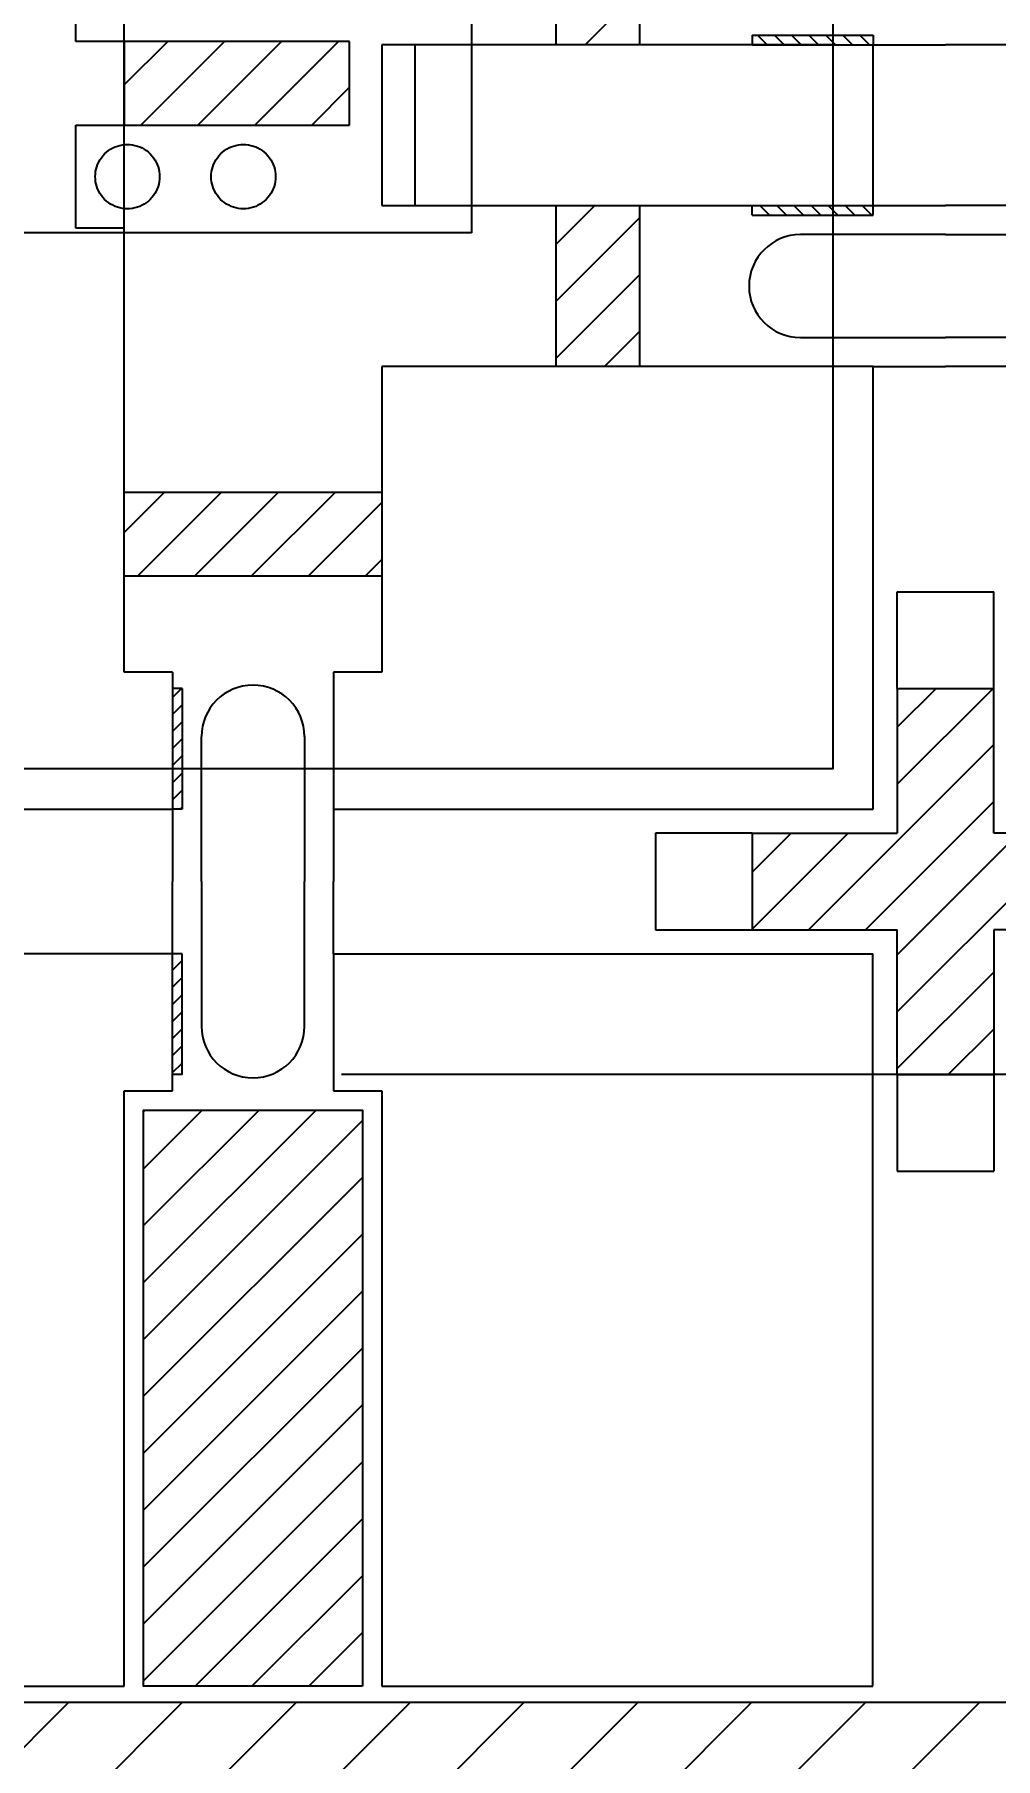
# Model space of a CAD drawing. Extents: x 98 to 785, y 191 to 514.
# Drawn here: x 165.75 to 168.74, y 264.14 to 269.5 of the extents above; entities that cross this region are included whole.
import ezdxf

# ---------------------------------------------------------------- set-up
doc = ezdxf.new("R2010")
doc.units = 0
doc.header["$LTSCALE"] = 12.7
doc.header["$MEASUREMENT"] = 0
doc.header["$PDMODE"] = 2
doc.linetypes.add('PHANTOM', pattern=[2.5, 1.25, -0.25, 0.25, -0.25, 0.25, -0.25])
doc.layers.get('0').update_dxf_attribs({"linetype": 'CONTINUOUS'})
doc.layers.get('DEFPOINTS').update_dxf_attribs({"linetype": 'CONTINUOUS'})
for name, color, linetype in [('SH-01_CU POST', 2, 'CONTINUOUS'), ('SH-01_DIM', 4, 'CONTINUOUS'), ('SH-01_HATCH', 10, 'CONTINUOUS'), ('SH-01_HIDDEN', 6, 'CONTINUOUS'), ('SH-01_MISC', 5, 'CONTINUOUS'), ('SH-01_NOTES', 3, 'CONTINUOUS'), ('SH-01_OBJECT', 7, 'CONTINUOUS'), ('SH-01_PHANTOM', 1, 'PHANTOM')]:
    doc.layers.add(name, color=color, linetype=linetype)
doc.styles.get("Standard").update_dxf_attribs({"font": 'simplex.shx', "width": 0.82})
doc.dimstyles.new('STANDARD$0', dxfattribs={"dimtxt": 0.18, "dimasz": 0.18, "dimexe": 0.18, "dimexo": 0.0625, "dimgap": 0.09, "dimtad": 0, "dimtih": 1, "dimtoh": 1, "dimdec": 4, "dimzin": 0, "dimdsep": 46, "dimtxsty": 'STANDARD', "dimcen": 0.09, "dimadec": 0, "dimazin": 0, "dimtfac": 1, "dimtdec": 4, "dimtofl": 0, "dimtmove": 0, "dimatfit": 3, "dimfxl": 1, "dimtolj": 1, "dimtzin": 0, "dimarcsym": 0})

# ---------------------------------------------------------------- blocks, each defined once
blk = doc.blocks.new('A$C4C6C51ED')
at = {"layer": 'SH-01_HATCH', "ltscale": 0.05}
h = blk.add_hatch(dxfattribs=at)
h.set_pattern_fill('ANSI31', color=256, scale=0.15, angle=180)
h.set_pattern_definition([(225, (29.278636, 7.833752), (0.01325825, -0.01325825), [])])
h.paths.add_polyline_path([(28.2536, 4.5088), (28.2686, 4.5088), (28.2686, 4.6338), (28.2536, 4.6338)])
h.paths.add_polyline_path([(28.2536, 4.6338), (28.2686, 4.6338), (28.2686, 4.6963), (28.2536, 4.6963)])
at = {"layer": 'SH-01_NOTES', "ltscale": 0.05}
h = blk.add_hatch(dxfattribs=at)
h.set_pattern_fill('ANSI31', color=256, scale=0.5)
h.paths.add_polyline_path([(25.4986, 4.4537), (25.3086, 4.4537), (25.3086, 3.5587), (25.4986, 3.5587)])
h.paths.add_polyline_path([(25.8086, 3.5587), (25.9986, 3.5587), (25.9986, 4.4537), (25.8086, 4.4537)])
h.paths.add_polyline_path([(26.4986, 4.4537), (26.3086, 4.4537), (26.3086, 3.5587), (26.4986, 3.5587)])
h.paths.add_polyline_path([(27.2236, 4.4537), (26.8086, 4.4537), (26.8086, 3.5587), (27.2236, 3.5587)])
h.paths.add_polyline_path([(27.4486, 3.5587), (27.9086, 3.5587), (27.9086, 4.4537), (27.4486, 4.4537)])
h.paths.add_polyline_path([(28.2086, 3.5587), (28.5486, 3.5587), (28.5486, 4.4537), (28.2086, 4.4537)])
at = {"layer": 'SH-01_HIDDEN', "ltscale": 0.05}
for p, q in [((28.2536, 4.6963), (28.2536, 4.8087)), ((28.2986, 4.8088), (28.2986, 4.5838)), ((28.4586, 4.5838), (28.4586, 4.8088)), ((28.5036, 4.6963), (28.5036, 4.8087))]:
    blk.add_line(p, q, dxfattribs=at)
at = {"layer": 'SH-01_HIDDEN'}
for p, q in [((28.5036, 4.6963), (28.5036, 4.4837)), ((28.2536, 4.4837), (28.2536, 4.6337)), ((28.1786, 4.4837), (28.2536, 4.4837)), ((28.5036, 4.4837), (28.5786, 4.4837))]:
    blk.add_line(p, q, dxfattribs=at)
at = {"layer": 'SH-01_HIDDEN', "ltscale": 0.05}
for start, end in [(180, 270), (270, 0)]:
    blk.add_arc((28.3786, 4.5838), 0.08, start, end, dxfattribs=at)
at = {"layer": 'SH-01_NOTES', "ltscale": 0.05}
blk.add_lwpolyline([(28.5486, 3.5587), (28.2086, 3.5587), (28.2086, 4.4537), (28.5486, 4.4537)], close=True, dxfattribs=at)
at = {"layer": 'SH-01_OBJECT', "ltscale": 0.05}
for p, q in [((28.2536, 4.6962), (27.8036, 4.6962)), ((28.2536, 4.5087), (28.2536, 4.6963)), ((28.2686, 4.6963), (28.2536, 4.6963)), ((28.2686, 4.5088), (28.2686, 4.6963)), ((28.5036, 4.6962), (29.3411, 4.6962)), ((29.3411, 3.5587), (29.3411, 4.6962)), ((28.2686, 4.5088), (28.2536, 4.5088)), ((27.9386, 3.5587), (28.1786, 3.5587)), ((28.5786, 3.5587), (29.3411, 3.5587))]:
    blk.add_line(p, q, dxfattribs=at)
at = {"layer": 'SH-01_OBJECT'}
for p, q in [((28.5036, 4.6962), (28.5036, 4.4837)), ((28.2536, 4.4837), (28.2536, 4.6337)), ((28.1786, 3.5587), (28.1786, 4.4837)), ((28.1786, 4.4837), (28.2536, 4.4837)), ((28.5036, 4.4837), (28.5786, 4.4837)), ((28.5786, 4.4837), (28.5786, 3.5587))]:
    blk.add_line(p, q, dxfattribs=at)
blk = doc.blocks.new('A$C1C491FD5')
at = {"layer": 'SH-01_HATCH', "ltscale": 0.05}
h = blk.add_hatch(dxfattribs=at)
h.set_pattern_fill('ANSI31', color=256, scale=0.5)
h.set_pattern_definition([(45, (-84.885784, -132.481096), (-0.044194174, 0.044194174), [])])
h.paths.add_polyline_path([(-0.5192, 1.101), (-0.5192, 1.326), (-0.6692, 1.326), (-0.6692, 1.101), (-0.8942, 1.101), (-0.8942, 0.951), (-0.6692, 0.951), (-0.6692, 0.726), (-0.5192, 0.726), (-0.5192, 0.951), (-0.2942, 0.951), (-0.2942, 1.101)])
at = {"layer": 'SH-01_HIDDEN'}
for p, q in [((-0.6692, 1.476), (-0.5192, 1.476)), ((-0.6692, 1.326), (-0.6692, 1.476)), ((-0.5192, 1.326), (-0.5192, 1.476)), ((-1.0442, 1.101), (-1.0442, 0.951)), ((-0.8942, 1.101), (-1.0442, 1.101)), ((-0.2942, 1.101), (-0.1442, 1.101)), ((-0.1442, 1.101), (-0.1442, 0.951)), ((-1.0442, 0.951), (-0.8942, 0.951)), ((-0.1442, 0.951), (-0.2942, 0.951)), ((-0.6692, 0.726), (-0.6692, 0.576)), ((-0.5192, 0.726), (-0.5192, 0.576)), ((-0.6692, 0.576), (-0.5192, 0.576))]:
    blk.add_line(p, q, dxfattribs=at)
at = {"layer": 'SH-01_OBJECT'}
for p, q in [((-0.6692, 1.326), (-0.6692, 1.101)), ((-0.6692, 1.326), (-0.5192, 1.326)), ((-0.5192, 1.101), (-0.5192, 1.326)), ((-0.8942, 1.101), (-0.8942, 0.951)), ((-0.8942, 1.101), (-0.6692, 1.101)), ((-0.2942, 1.101), (-0.5192, 1.101)), ((-0.2942, 1.101), (-0.2942, 0.951)), ((-0.8942, 0.951), (-0.6692, 0.951)), ((-0.6692, 0.726), (-0.6692, 0.951)), ((-0.6692, 0.951), (-0.6692, 0.951)), ((-0.5192, 0.951), (-0.5192, 0.951)), ((-0.5192, 0.951), (-0.5192, 0.726)), ((-0.2942, 0.951), (-0.5192, 0.951)), ((-0.6692, 0.726), (-0.5192, 0.726))]:
    blk.add_line(p, q, dxfattribs=at)
blk = doc.blocks.new('_Open30')
at = {"color": 0, "lineweight": -2}
for p, q in [((-1, 0.2679), (0, 0)), ((0, 0), (-1, -0.2679)), ((0, 0), (-1, 0))]:
    blk.add_line(p, q, dxfattribs=at)
blk = doc.blocks.new('*D29')
at = {"layer": 'DEFPOINTS', "color": 0, "ltscale": 0.05, "transparency": 16777216}
for p in [(155.0331, 266.2642), (735.0331, 266.2642), (735.0331, 236.4832)]:
    blk.add_point(p, dxfattribs=at)
at = {"layer": 'SH-01_DIM', "ltscale": 0.05, "transparency": 16777216}
for p, q in [((155.0331, 263.7242), (155.0331, 233.9432)), ((735.0331, 263.7242), (735.0331, 233.9432)), ((158.2081, 236.4832), (433.3535, 236.4832)), ((731.8581, 236.4832), (456.7128, 236.4832))]:
    blk.add_line(p, q, dxfattribs=at)
at = {"layer": 'SH-01_DIM', "ltscale": 0.05, "transparency": 16777216, "xscale": 3.175000000000011, "yscale": 3.175000000000011, "zscale": 3.175000000000011, "rotation": 180}
blk.add_blockref('_Open30', (155.0331, 236.4832), dxfattribs=at)
at = {"layer": 'SH-01_DIM', "ltscale": 0.05, "transparency": 16777216, "xscale": 3.175000000000011, "yscale": 3.175000000000011, "zscale": 3.175000000000011}
blk.add_blockref('_Open30', (735.0331, 236.4832), dxfattribs=at)
at = {"layer": 'SH-01_DIM', "ltscale": 0.05, "transparency": 16777216, "insert": (445.0331, 236.4832), "char_height": 1.524, "attachment_point": 5}
blk.add_mtext('\\A1;SAW SINGULATION AREA\\P 290.0000', dxfattribs=at)
blk = doc.blocks.new('A$C548803C5')
at = {"layer": 'SH-01_MISC', "ltscale": 0.05}
blk.add_lwpolyline([(-1.25, 2.5), (3.25, 2.5), (3.25, -0.5), (-1.25, -0.5)], close=True, dxfattribs=at)
blk = doc.blocks.new('A$C10CC7ADC')
at = {"layer": 'SH-01_HATCH', "ltscale": 0.05}
h = blk.add_hatch(dxfattribs=at)
h.set_pattern_fill('ANSI31', color=256, scale=0.5)
h.paths.add_polyline_path([(4.315, 3.49), (4.185, 3.49), (4.185, 3.24), (4.315, 3.24)])
h.paths.add_polyline_path([(4.315, 2.99), (4.185, 2.99), (4.185, 2.74), (4.315, 2.74)])
h.paths.add_polyline_path([(4.315, 2.49), (4.185, 2.49), (4.185, 2.24), (4.315, 2.24)])
h.paths.add_polyline_path([(4.315, 1.99), (4.185, 1.99), (4.185, 1.74), (4.315, 1.74)])
h = blk.add_hatch(dxfattribs=at)
h.set_pattern_fill('ANSI31', color=256, scale=0.5)
h.set_pattern_definition([(45, (72.676584, -272.79924), (-0.044194174, 0.044194174), [])])
h.paths.add_polyline_path([(2.115, 3.115), (2.115, 2.985), (2.515, 2.985), (2.515, 3.115)])
h.paths.add_polyline_path([(2.515, 2.695), (2.515, 2.825), (2.115, 2.825), (2.115, 2.695)])
h.paths.add_polyline_path([(2.515, 2.405), (2.515, 2.535), (2.115, 2.535), (2.115, 2.405)])
h.paths.add_polyline_path([(2.515, 2.115), (2.515, 2.245), (2.115, 2.245), (2.115, 2.115)])
h.paths.add_polyline_path([(2.815, 2.38), (2.815, 2.25), (3.215, 2.25), (3.215, 2.38)])
h.paths.add_polyline_path([(3.215, 2.85), (3.215, 2.98), (2.815, 2.98), (2.815, 2.85)])
h.paths.add_polyline_path([(3.515, 3.115), (3.515, 2.985), (3.865, 2.985), (3.865, 3.115)])
h.paths.add_polyline_path([(3.515, 2.825), (3.515, 2.695), (3.865, 2.695), (3.865, 2.825)])
h.paths.add_polyline_path([(3.515, 2.535), (3.515, 2.405), (3.865, 2.405), (3.865, 2.535)])
h.paths.add_polyline_path([(3.865, 2.115), (3.865, 2.245), (3.515, 2.245), (3.515, 2.115)])
h = blk.add_hatch(dxfattribs=at)
h.set_pattern_fill('ANSI31', color=256, scale=0.15, angle=90)
h.set_pattern_definition([(135, (6.815, 0.94), (-0.01325825, -0.01325825), [])])
h.paths.add_polyline_path([(4.49, 2.24), (4.49, 2.255), (4.615, 2.255), (4.615, 2.24)])
h.paths.add_polyline_path([(4.615, 2.24), (4.615, 2.255), (4.6775, 2.255), (4.6775, 2.24)])
h = blk.add_hatch(dxfattribs=at)
h.set_pattern_fill('ANSI31', color=256, scale=0.15, angle=90)
h.set_pattern_definition([(135, (6.815, 0.44), (-0.01325825, -0.01325825), [])])
h.paths.add_polyline_path([(4.49, 1.99), (4.49, 1.975), (4.615, 1.975), (4.615, 1.99)])
h.paths.add_polyline_path([(4.615, 1.99), (4.615, 1.975), (4.6775, 1.975), (4.6775, 1.99)])
h = blk.add_hatch(dxfattribs=at)
h.set_pattern_fill('ANSI31', color=256, scale=0.5)
h.set_pattern_definition([(45, (1.4, -0.41), (-0.0441942, 0.0441942), [])])
h.paths.add_polyline_path([(3.915, 1.415), (3.915, 1.545), (3.515, 1.545), (3.515, 1.415)])
h = blk.add_hatch(dxfattribs=at)
h.set_pattern_fill('ANSI31', color=256, scale=0.15, angle=180)
h.set_pattern_definition([(225, (4.615, 9.315), (0.013258252, -0.013258252), [])])
h.paths.add_polyline_path([(3.59, 1.24), (3.605, 1.24), (3.605, 1.115), (3.59, 1.115)])
h.paths.add_polyline_path([(3.59, 1.115), (3.605, 1.115), (3.605, 1.0525), (3.59, 1.0525)])
at = {"ltscale": 0.05}
blk.add_line((3.515, 2.245), (3.515, 2.115), dxfattribs=at)
at = {"layer": 'SH-01_CU POST'}
for points in [[(3.57, 2.035), (3.5698, 2.0311), (3.5694, 2.0272), (3.5686, 2.0233), (3.5676, 2.0196), (3.5662, 2.0159), (3.5646, 2.0123), (3.5626, 2.0089), (3.5605, 2.0056), (3.558, 2.0025), (3.5554, 1.9996), (3.5525, 1.997), (3.5494, 1.9946), (3.5461, 1.9924), (3.5427, 1.9905), (3.5391, 1.9888), (3.5355, 1.9874), (3.5317, 1.9864), (3.5317, 1.9864), (3.5317, 1.9864), (3.5317, 1.9864), (3.5317, 1.9864), (3.5317, 1.9864), (3.5317, 1.9864), (3.5317, 1.9864), (3.5317, 1.9864), (3.5317, 1.9864), (3.5316, 1.9864), (3.5316, 1.9864), (3.5316, 1.9864), (3.5316, 1.9864), (3.5316, 1.9864), (3.5316, 1.9864), (3.5279, 1.9856), (3.5279, 1.9856), (3.5279, 1.9856), (3.5279, 1.9856), (3.5279, 1.9856), (3.5278, 1.9856), (3.5278, 1.9856), (3.5278, 1.9856), (3.5278, 1.9856), (3.5278, 1.9856), (3.5278, 1.9856), (3.5277, 1.9856), (3.524, 1.9852), (3.524, 1.9852), (3.524, 1.9852), (3.5239, 1.9852), (3.5239, 1.9852), (3.5239, 1.9852), (3.5239, 1.9852), (3.5201, 1.985), (3.5201, 1.985), (3.52, 1.985), (3.52, 1.985), (3.5199, 1.985), (3.5199, 1.985), (3.5161, 1.9852), (3.5122, 1.9856), (3.5083, 1.9864), (3.5046, 1.9874), (3.5009, 1.9888), (3.4973, 1.9905), (3.4939, 1.9924), (3.4906, 1.9946), (3.4875, 1.997), (3.4846, 1.9996), (3.482, 2.0025), (3.4796, 2.0056), (3.4774, 2.0089), (3.4755, 2.0123), (3.4738, 2.0159), (3.4724, 2.0196), (3.4714, 2.0233), (3.4706, 2.0272), (3.4702, 2.0311), (3.47, 2.035), (3.4702, 2.0389), (3.4706, 2.0428), (3.4714, 2.0467), (3.4724, 2.0505), (3.4738, 2.0541), (3.4755, 2.0577), (3.4774, 2.0611), (3.4796, 2.0644), (3.482, 2.0675), (3.4846, 2.0704), (3.4875, 2.073), (3.4906, 2.0755), (3.4939, 2.0776), (3.4973, 2.0796), (3.5009, 2.0812), (3.5046, 2.0826), (3.5083, 2.0836), (3.5122, 2.0844), (3.5161, 2.0848), (3.52, 2.085), (3.5239, 2.0848), (3.5278, 2.0844), (3.5317, 2.0836), (3.5355, 2.0826), (3.5391, 2.0812), (3.5427, 2.0796), (3.5461, 2.0776), (3.5494, 2.0755), (3.5525, 2.073), (3.5554, 2.0704), (3.558, 2.0675), (3.5605, 2.0644), (3.5626, 2.0611), (3.5646, 2.0577), (3.5662, 2.0541), (3.5676, 2.0505), (3.5686, 2.0467), (3.5694, 2.0428), (3.5698, 2.0389)], [(3.57, 2.035), (3.5698, 2.0311), (3.5694, 2.0272), (3.5686, 2.0233), (3.5676, 2.0196), (3.5662, 2.0159), (3.5646, 2.0123), (3.5626, 2.0089), (3.5605, 2.0056), (3.558, 2.0025), (3.5554, 1.9996), (3.5525, 1.997), (3.5494, 1.9946), (3.5461, 1.9924), (3.5427, 1.9905), (3.5391, 1.9888), (3.5355, 1.9874), (3.5317, 1.9864), (3.5317, 1.9864), (3.5317, 1.9864), (3.5317, 1.9864), (3.5317, 1.9864), (3.5317, 1.9864), (3.5317, 1.9864), (3.5317, 1.9864), (3.5317, 1.9864), (3.5317, 1.9864), (3.5316, 1.9864), (3.5316, 1.9864), (3.5316, 1.9864), (3.5316, 1.9864), (3.5316, 1.9864), (3.5316, 1.9864), (3.5279, 1.9856), (3.5279, 1.9856), (3.5279, 1.9856), (3.5279, 1.9856), (3.5279, 1.9856), (3.5278, 1.9856), (3.5278, 1.9856), (3.5278, 1.9856), (3.5278, 1.9856), (3.5278, 1.9856), (3.5278, 1.9856), (3.5277, 1.9856), (3.524, 1.9852), (3.524, 1.9852), (3.524, 1.9852), (3.5239, 1.9852), (3.5239, 1.9852), (3.5239, 1.9852), (3.5239, 1.9852), (3.5201, 1.985), (3.5201, 1.985), (3.52, 1.985), (3.52, 1.985), (3.5199, 1.985), (3.5199, 1.985), (3.5161, 1.9852), (3.5122, 1.9856), (3.5083, 1.9864), (3.5046, 1.9874), (3.5009, 1.9888), (3.4973, 1.9905), (3.4939, 1.9924), (3.4906, 1.9946), (3.4875, 1.997), (3.4846, 1.9996), (3.482, 2.0025), (3.4796, 2.0056), (3.4774, 2.0089), (3.4755, 2.0123), (3.4738, 2.0159), (3.4724, 2.0196), (3.4714, 2.0233), (3.4706, 2.0272), (3.4702, 2.0311), (3.47, 2.035), (3.4702, 2.0389), (3.4706, 2.0428), (3.4714, 2.0467), (3.4724, 2.0505), (3.4738, 2.0541), (3.4755, 2.0577), (3.4774, 2.0611), (3.4796, 2.0644), (3.482, 2.0675), (3.4846, 2.0704), (3.4875, 2.073), (3.4906, 2.0755), (3.4939, 2.0776), (3.4973, 2.0796), (3.5009, 2.0812), (3.5046, 2.0826), (3.5083, 2.0836), (3.5122, 2.0844), (3.5161, 2.0848), (3.52, 2.085), (3.5239, 2.0848), (3.5278, 2.0844), (3.5317, 2.0836), (3.5355, 2.0826), (3.5391, 2.0812), (3.5427, 2.0796), (3.5461, 2.0776), (3.5494, 2.0755), (3.5525, 2.073), (3.5554, 2.0704), (3.558, 2.0675), (3.5605, 2.0644), (3.5626, 2.0611), (3.5646, 2.0577), (3.5662, 2.0541), (3.5676, 2.0505), (3.5686, 2.0467), (3.5694, 2.0428), (3.5698, 2.0389)], [(3.75, 2.035), (3.7498, 2.0311), (3.7494, 2.0272), (3.7486, 2.0233), (3.7476, 2.0196), (3.7462, 2.0159), (3.7446, 2.0123), (3.7426, 2.0089), (3.7405, 2.0056), (3.738, 2.0025), (3.7354, 1.9996), (3.7325, 1.997), (3.7294, 1.9946), (3.7261, 1.9924), (3.7227, 1.9905), (3.7191, 1.9888), (3.7155, 1.9874), (3.7117, 1.9864), (3.7117, 1.9864), (3.7117, 1.9864), (3.7117, 1.9864), (3.7117, 1.9864), (3.7117, 1.9864), (3.7117, 1.9864), (3.7117, 1.9864), (3.7117, 1.9864), (3.7117, 1.9864), (3.7116, 1.9864), (3.7116, 1.9864), (3.7116, 1.9864), (3.7116, 1.9864), (3.7116, 1.9864), (3.7116, 1.9864), (3.7079, 1.9856), (3.7079, 1.9856), (3.7079, 1.9856), (3.7079, 1.9856), (3.7079, 1.9856), (3.7078, 1.9856), (3.7078, 1.9856), (3.7078, 1.9856), (3.7078, 1.9856), (3.7078, 1.9856), (3.7078, 1.9856), (3.7077, 1.9856), (3.704, 1.9852), (3.704, 1.9852), (3.704, 1.9852), (3.7039, 1.9852), (3.7039, 1.9852), (3.7039, 1.9852), (3.7039, 1.9852), (3.7001, 1.985), (3.7001, 1.985), (3.7, 1.985), (3.7, 1.985), (3.6999, 1.985), (3.6999, 1.985), (3.6961, 1.9852), (3.6922, 1.9856), (3.6883, 1.9864), (3.6846, 1.9874), (3.6809, 1.9888), (3.6773, 1.9905), (3.6739, 1.9924), (3.6706, 1.9946), (3.6675, 1.997), (3.6646, 1.9996), (3.662, 2.0025), (3.6596, 2.0056), (3.6574, 2.0089), (3.6555, 2.0123), (3.6538, 2.0159), (3.6524, 2.0196), (3.6514, 2.0233), (3.6506, 2.0272), (3.6502, 2.0311), (3.65, 2.035), (3.6502, 2.0389), (3.6506, 2.0428), (3.6514, 2.0467), (3.6524, 2.0505), (3.6538, 2.0541), (3.6555, 2.0577), (3.6574, 2.0611), (3.6596, 2.0644), (3.662, 2.0675), (3.6646, 2.0704), (3.6675, 2.073), (3.6706, 2.0755), (3.6739, 2.0776), (3.6773, 2.0796), (3.6809, 2.0812), (3.6846, 2.0826), (3.6883, 2.0836), (3.6922, 2.0844), (3.6961, 2.0848), (3.7, 2.085), (3.7039, 2.0848), (3.7078, 2.0844), (3.7117, 2.0836), (3.7155, 2.0826), (3.7191, 2.0812), (3.7227, 2.0796), (3.7261, 2.0776), (3.7294, 2.0755), (3.7325, 2.073), (3.7354, 2.0704), (3.738, 2.0675), (3.7405, 2.0644), (3.7426, 2.0611), (3.7446, 2.0577), (3.7462, 2.0541), (3.7476, 2.0505), (3.7486, 2.0467), (3.7494, 2.0428), (3.7498, 2.0389)], [(3.75, 2.035), (3.7498, 2.0311), (3.7494, 2.0272), (3.7486, 2.0233), (3.7476, 2.0196), (3.7462, 2.0159), (3.7446, 2.0123), (3.7426, 2.0089), (3.7405, 2.0056), (3.738, 2.0025), (3.7354, 1.9996), (3.7325, 1.997), (3.7294, 1.9946), (3.7261, 1.9924), (3.7227, 1.9905), (3.7191, 1.9888), (3.7155, 1.9874), (3.7117, 1.9864), (3.7117, 1.9864), (3.7117, 1.9864), (3.7117, 1.9864), (3.7117, 1.9864), (3.7117, 1.9864), (3.7117, 1.9864), (3.7117, 1.9864), (3.7117, 1.9864), (3.7117, 1.9864), (3.7116, 1.9864), (3.7116, 1.9864), (3.7116, 1.9864), (3.7116, 1.9864), (3.7116, 1.9864), (3.7116, 1.9864), (3.7079, 1.9856), (3.7079, 1.9856), (3.7079, 1.9856), (3.7079, 1.9856), (3.7079, 1.9856), (3.7078, 1.9856), (3.7078, 1.9856), (3.7078, 1.9856), (3.7078, 1.9856), (3.7078, 1.9856), (3.7078, 1.9856), (3.7077, 1.9856), (3.704, 1.9852), (3.704, 1.9852), (3.704, 1.9852), (3.7039, 1.9852), (3.7039, 1.9852), (3.7039, 1.9852), (3.7039, 1.9852), (3.7001, 1.985), (3.7001, 1.985), (3.7, 1.985), (3.7, 1.985), (3.6999, 1.985), (3.6999, 1.985), (3.6961, 1.9852), (3.6922, 1.9856), (3.6883, 1.9864), (3.6846, 1.9874), (3.6809, 1.9888), (3.6773, 1.9905), (3.6739, 1.9924), (3.6706, 1.9946), (3.6675, 1.997), (3.6646, 1.9996), (3.662, 2.0025), (3.6596, 2.0056), (3.6574, 2.0089), (3.6555, 2.0123), (3.6538, 2.0159), (3.6524, 2.0196), (3.6514, 2.0233), (3.6506, 2.0272), (3.6502, 2.0311), (3.65, 2.035), (3.6502, 2.0389), (3.6506, 2.0428), (3.6514, 2.0467), (3.6524, 2.0505), (3.6538, 2.0541), (3.6555, 2.0577), (3.6574, 2.0611), (3.6596, 2.0644), (3.662, 2.0675), (3.6646, 2.0704), (3.6675, 2.073), (3.6706, 2.0755), (3.6739, 2.0776), (3.6773, 2.0796), (3.6809, 2.0812), (3.6846, 2.0826), (3.6883, 2.0836), (3.6922, 2.0844), (3.6961, 2.0848), (3.7, 2.085), (3.7039, 2.0848), (3.7078, 2.0844), (3.7117, 2.0836), (3.7155, 2.0826), (3.7191, 2.0812), (3.7227, 2.0796), (3.7261, 2.0776), (3.7294, 2.0755), (3.7325, 2.073), (3.7354, 2.0704), (3.738, 2.0675), (3.7405, 2.0644), (3.7426, 2.0611), (3.7446, 2.0577), (3.7462, 2.0541), (3.7476, 2.0505), (3.7486, 2.0467), (3.7494, 2.0428), (3.7498, 2.0389)]]:
    blk.add_lwpolyline(points, close=True, dxfattribs=at)
at = {"layer": 'SH-01_HIDDEN'}
for p, q in [((3.515, 1.265), (3.515, 3.965)), ((4.615, 2.24), (3.915, 2.24)), ((3.915, 2.24), (3.915, 1.99)), ((3.915, 1.99), (4.615, 1.99)), ((4.6775, 1.74), (3.915, 1.74)), ((3.915, 1.74), (3.915, 1.265)), ((3.59, 1.265), (3.515, 1.265)), ((3.915, 1.265), (3.84, 1.265))]:
    blk.add_line(p, q, dxfattribs=at)
at = {"layer": 'SH-01_HIDDEN', "ltscale": 0.05}
for p, q in [((0.0525, 2.24), (-0.06, 2.24)), ((4.6775, 2.24), (4.79, 2.24)), ((0.0525, 1.99), (-0.06, 1.99)), ((4.6775, 1.99), (4.79, 1.99)), ((-0.06, 1.945), (0.165, 1.945)), ((4.79, 1.945), (4.565, 1.945)), ((0.165, 1.785), (-0.06, 1.785)), ((4.565, 1.785), (4.79, 1.785)), ((0.0525, 1.74), (-0.06, 1.74)), ((4.6775, 1.74), (4.79, 1.74)), ((3.635, 0.94), (3.635, 1.165)), ((3.795, 1.165), (3.795, 0.94)), ((3.59, 1.0525), (3.59, 0.94)), ((3.84, 1.0525), (3.84, 0.94))]:
    blk.add_line(p, q, dxfattribs=at)
for centre, start, end in [((4.565, 1.865), 90, 180), ((4.565, 1.865), 180, 270), ((3.715, 1.165), 90, 180), ((3.715, 1.165), 0, 90)]:
    blk.add_arc(centre, 0.08, start, end, dxfattribs=at)
at = {"layer": 'SH-01_MISC'}
blk.add_lwpolyline([(4.615, 1.115), (0.115, 1.115), (0.115, 4.115), (4.615, 4.115)], close=True, dxfattribs=at)
at = {"layer": 'SH-01_OBJECT', "ltscale": 0.05}
for p, q in [((4.185, 2.49), (4.185, 2.24)), ((4.315, 2.49), (4.315, 2.24)), ((4.49, 2.255), (4.6775, 2.255)), ((4.49, 2.255), (4.49, 2.24)), ((4.6775, 2.255), (4.6775, 2.24)), ((4.49, 2.24), (4.6775, 2.24)), ((4.6775, 1.99), (4.6775, 2.24)), ((4.185, 1.99), (4.185, 1.74)), ((4.315, 1.99), (4.315, 1.74)), ((4.49, 1.99), (4.6775, 1.99)), ((4.49, 1.975), (4.49, 1.99)), ((4.6775, 1.975), (4.6775, 1.99)), ((4.49, 1.975), (4.6775, 1.975)), ((4.6775, 1.0525), (4.6775, 1.74)), ((3.515, 1.545), (3.915, 1.545)), ((3.515, 1.415), (3.915, 1.415)), ((3.59, 1.265), (3.59, 1.115)), ((3.84, 1.265), (3.84, 1.0525)), ((3.59, 1.24), (3.59, 1.0525)), ((3.605, 1.24), (3.59, 1.24)), ((3.605, 1.24), (3.605, 1.0525)), ((3.14, 1.0525), (3.59, 1.0525)), ((3.605, 1.0525), (3.59, 1.0525)), ((3.84, 1.0525), (4.6775, 1.0525))]:
    blk.add_line(p, q, dxfattribs=at)
at = {"layer": 'SH-01_OBJECT'}
for p, q in [((3.44, 2.245), (3.44, 2.405)), ((3.865, 2.245), (3.44, 2.245)), ((3.865, 2.115), (3.865, 2.245)), ((4.615, 2.24), (3.966, 2.24)), ((3.966, 2.24), (3.966, 1.99)), ((3.44, 1.955), (3.44, 2.115)), ((3.44, 2.115), (3.865, 2.115)), ((3.966, 1.99), (4.615, 1.99)), ((3.515, 1.955), (3.44, 1.955)), ((3.515, 1.265), (3.515, 1.955)), ((4.6775, 1.74), (3.915, 1.74)), ((3.915, 1.74), (3.915, 1.265)), ((3.59, 1.265), (3.515, 1.265)), ((3.915, 1.265), (3.84, 1.265))]:
    blk.add_line(p, q, dxfattribs=at)
at = {"layer": 'SH-01_PHANTOM'}
blk.add_lwpolyline([(4.0543, 1.9475), (0.8043, 1.9475), (0.8043, 3.2825), (4.0543, 3.2825)], close=True, dxfattribs=at)

msp = doc.modelspace()

# ---------------------------------------------------------------- hatches: boundary and pattern name
at = {"layer": 'SH-01_NOTES', "ltscale": 0.05}
h = msp.add_hatch(dxfattribs=at)
h.set_pattern_fill('ANSI31', color=256, scale=2)
h.set_pattern_definition([(45, (1011.9119, 132.30358), (-0.176776695, 0.176776695), [])])
h.paths.add_polyline_path([(629.55813, 259.96424), (626.30813, 259.96424), (626.30813, 256.96424), (629.55813, 256.96424)], flags=0)
h.paths.add_polyline_path([(151.48313, 433.81424), (738.58313, 433.81424), (738.58313, 260.71424), (151.48313, 260.71424)], flags=16)
edge = h.paths.add_edge_path(flags=16)
edge.add_arc((149.53313, 254.80424), 1.6, 0, 360)
edge = h.paths.add_edge_path(flags=16)
edge.add_arc((297.28313, 254.80424), 1.6, 0, 360)
edge = h.paths.add_edge_path(flags=16)
edge.add_arc((445.03313, 254.80424), 1.6, 0, 360)
edge = h.paths.add_edge_path(flags=16)
edge.add_arc((592.78313, 254.80424), 1.6, 0, 360)
edge = h.paths.add_edge_path(flags=16)
edge.add_arc((740.53313, 254.80424), 1.6, 0, 360)
edge = h.paths.add_edge_path(flags=16)
edge.add_arc((740.53313, 439.72424), 1.6, 0, 360)
edge = h.paths.add_edge_path(flags=16)
edge.add_line((729.13313, 441.32424), (730.53313, 441.32424))
edge.add_arc((730.53313, 439.72424), 1.6, -90, 90, ccw=False)
edge.add_line((730.53313, 438.12424), (729.13313, 438.12424))
edge.add_arc((729.13313, 439.72424), 1.6, 90, 270, ccw=False)
edge = h.paths.add_edge_path(flags=16)
edge.add_arc((630.78313, 439.72424), 1.6, 270, 450)
edge.add_line((630.78313, 441.32424), (629.38313, 441.32424))
edge.add_arc((629.38313, 439.72424), 1.6, 90, 270)
edge.add_line((629.38313, 438.12424), (630.78313, 438.12424))
edge = h.paths.add_edge_path(flags=16)
edge.add_arc((592.78313, 439.72424), 1.6, 0, 360)
edge = h.paths.add_edge_path(flags=16)
edge.add_arc((582.78313, 439.72424), 1.6, 270, 450)
edge.add_line((582.78313, 441.32424), (581.38313, 441.32424))
edge.add_arc((581.38313, 439.72424), 1.6, 90, 270)
edge.add_line((581.38313, 438.12424), (582.78313, 438.12424))
edge = h.paths.add_edge_path(flags=16)
edge.add_arc((481.63313, 439.72424), 1.6, 90, 270)
edge.add_line((481.63313, 438.12424), (483.03313, 438.12424))
edge.add_arc((483.03313, 439.72424), 1.6, 270, 450)
edge.add_line((483.03313, 441.32424), (481.63313, 441.32424))
edge = h.paths.add_edge_path(flags=16)
edge.add_arc((445.03313, 439.72424), 1.6, 0, 360)
edge = h.paths.add_edge_path(flags=16)
edge.add_line((435.03313, 438.12424), (433.63313, 438.12424))
edge.add_arc((433.63313, 439.72424), 1.6, 90, 270, ccw=False)
edge.add_line((433.63313, 441.32424), (435.03313, 441.32424))
edge.add_arc((435.03313, 439.72424), 1.6, -90, 90, ccw=False)
edge = h.paths.add_edge_path(flags=16)
edge.add_line((335.28313, 438.12424), (333.88313, 438.12424))
edge.add_arc((333.88313, 439.72424), 1.6, 90, 270, ccw=False)
edge.add_line((333.88313, 441.32424), (335.28313, 441.32424))
edge.add_arc((335.28313, 439.72424), 1.6, -90, 90, ccw=False)
edge = h.paths.add_edge_path(flags=16)
edge.add_arc((297.28313, 439.72424), 1.6, 0, 360)
edge = h.paths.add_edge_path(flags=16)
edge.add_line((285.88313, 441.32424), (287.28313, 441.32424))
edge.add_arc((287.28313, 439.72424), 1.6, -90, 90, ccw=False)
edge.add_line((287.28313, 438.12424), (285.88313, 438.12424))
edge.add_arc((285.88313, 439.72424), 1.6, 90, 270, ccw=False)
edge = h.paths.add_edge_path(flags=16)
edge.add_line((186.13313, 441.32424), (187.53313, 441.32424))
edge.add_arc((187.53313, 439.72424), 1.6, -90, 90, ccw=False)
edge.add_line((187.53313, 438.12424), (186.13313, 438.12424))
edge.add_arc((186.13313, 439.72424), 1.6, 90, 270, ccw=False)
edge = h.paths.add_edge_path(flags=16)
edge.add_arc((149.53313, 439.72424), 1.6, 0, 360)
h.paths.add_polyline_path([(148.83313, 272.83924), (150.73313, 272.83924), (150.73313, 270.03924), (148.83313, 270.03924)], flags=16)
h.paths.add_polyline_path([(150.33313, 306.33924), (150.33313, 303.48924), (148.83313, 303.48924), (148.83313, 306.33924)], flags=16)
h.paths.add_polyline_path([(150.73313, 336.98924), (148.13313, 336.98924), (148.13313, 339.83924), (150.73313, 339.83924)], flags=16)
h.paths.add_polyline_path([(148.43313, 385.53924), (150.73313, 385.53924)], flags=17)
h.paths.add_polyline_path([(150.73313, 403.98924), (148.13313, 403.98924), (148.13313, 406.83924), (150.73313, 406.83924)], flags=16)
h.paths.add_polyline_path([(147.64626, 421.25208), (147.63299, 411.85208), (145.43313, 411.85208), (145.43313, 421.25208)])
h.paths.add_polyline_path([(147.63313, 352.66424), (147.63313, 341.86424), (145.43313, 341.86424), (145.43313, 352.66424)])
h.paths.add_polyline_path([(147.63313, 281.76424), (147.63313, 272.36424), (145.43313, 272.36856), (145.43313, 281.76856)], flags=16)
h.paths.add_polyline_path([(193.05813, 259.56424), (193.05813, 256.96424), (189.80813, 256.96424), (189.80813, 259.56424)], flags=16)
h.paths.add_polyline_path([(238.30813, 259.96424), (241.55813, 259.96424), (241.55813, 256.96424), (238.30813, 256.96424)], flags=16)
h.paths.add_polyline_path([(290.05813, 259.56424), (290.05813, 256.96424), (286.80813, 256.96424), (286.80813, 259.56424)], flags=16)
h.paths.add_polyline_path([(387.05813, 256.96424), (383.80813, 256.96424), (383.80813, 259.56424), (387.05813, 259.56424)], flags=16)
h.paths.add_polyline_path([(435.55813, 256.96424), (432.30813, 256.96424), (432.30813, 259.96424), (435.55813, 259.96424)], flags=16)
h.paths.add_polyline_path([(484.05813, 259.56424), (484.05813, 256.96424), (480.80813, 256.96424), (480.80813, 259.56424)], flags=16)
h.paths.add_polyline_path([(581.05813, 256.96424), (577.80813, 256.96424), (577.80813, 259.56424), (581.05813, 259.56424)], flags=16)
h.paths.add_polyline_path([(629.55813, 259.96424), (629.55813, 256.96424), (626.30813, 256.96424), (626.30813, 259.96424)], flags=16)
h.paths.add_polyline_path([(678.05813, 256.96424), (676.00813, 256.96424), (676.00813, 259.56424), (678.05813, 259.56424)], flags=16)
h.paths.add_polyline_path([(726.55813, 259.96424), (726.55813, 256.96424), (724.50813, 256.96424), (724.50813, 259.96424)], flags=16)
h.paths.add_polyline_path([(706.21646, 440.82424), (706.21646, 438.62424), (690.43313, 438.62424), (690.43313, 440.82424)], flags=16)
h.paths.add_polyline_path([(529.30813, 256.96424), (529.30813, 259.96424), (532.55813, 259.96424), (532.55813, 256.96424)], flags=16)
h.paths.add_polyline_path([(335.30813, 256.96424), (335.30813, 259.96424), (338.55813, 259.96424), (338.55813, 256.96424)], flags=16)
edge = h.paths.add_edge_path()
edge.add_line((150.73313, 370.48924), (148.43313, 370.48924))
edge.add_line((148.43313, 370.48924), (148.43313, 368.26424))
edge.add_arc((145.03313, 368.26424), 3.4, 276.75633, 360, ccw=False)
edge.add_line((145.43313, 364.88785), (145.43313, 329.64063))
edge.add_arc((145.03271, 326.26386), 3.40042, 0.00632, 83.23736, ccw=False)
edge.add_line((148.43313, 326.26424), (148.53313, 298.26424))
edge.add_arc((144.93068, 298.46048), 3.60779, 278.00552, 356.88187, ccw=False)
edge.add_line((145.43313, 294.88785), (145.43313, 253.49518))
edge.add_line((145.43313, 253.49518), (146.87236, 252.66424))
edge.add_line((146.87236, 252.66424), (743.24749, 252.66424))
edge.add_line((743.24749, 252.66424), (744.63313, 253.49518))
edge.add_line((744.63313, 253.49518), (744.63313, 294.88785))
edge.add_arc((745.03357, 298.26509), 3.40089, 180.93748, 263.23802, ccw=False)
edge.add_line((741.63313, 298.20944), (741.63313, 326.26424))
edge.add_arc((745.03313, 326.26424), 3.4, 96.75633, 180, ccw=False)
edge.add_line((744.63313, 329.64063), (744.63313, 364.88785))
edge.add_arc((745.03313, 368.26424), 3.4, 180, 263.24367, ccw=False)
edge.add_line((741.63313, 368.26424), (741.63313, 396.26424))
edge.add_arc((745.03313, 396.26424), 3.4, 96.75633, 180, ccw=False)
edge.add_line((744.63313, 399.64063), (744.63313, 441.0333))
edge.add_line((744.63313, 441.0333), (743.1939, 441.86424))
edge.add_line((743.1939, 441.86424), (146.87236, 441.86424))
edge.add_line((146.87236, 441.86424), (145.43313, 441.0333))
edge.add_line((145.43313, 441.0333), (145.43313, 399.64063))
edge.add_arc((145.03313, 396.26424), 3.4, 0, 83.24367, ccw=False)
edge.add_line((148.43313, 396.26424), (148.43313, 373.33924))
edge.add_line((148.43313, 373.33924), (150.73313, 373.33924))
edge.add_line((150.73313, 373.33924), (150.73313, 370.48924))
h = msp.add_hatch(dxfattribs=at)
h.set_pattern_fill('ANSI31', color=256, scale=2)
h.set_pattern_definition([(45, (445.03313, 347.26424), (-0.1767767, 0.1767767), [])])
h.paths.add_polyline_path([(733.85922, 430.81424), (156.20704, 430.81424), (156.20704, 263.71424), (733.85922, 263.71424)])
h.paths.add_polyline_path([(733.25922, 264.31424), (156.80704, 264.31424), (156.80704, 430.21424), (733.25922, 430.21424)], flags=16)

# ---------------------------------------------------------------- linework, layer by layer
msp.add_lwpolyline([(733.25922, 430.21424), (156.80704, 430.21424), (156.80704, 264.31424), (733.25922, 264.31424)], close=True, dxfattribs=at)
at = {"layer": 'SH-01_PHANTOM'}
msp.add_line((735.03313, 266.26424), (155.03313, 266.26424), dxfattribs=at)

# ---------------------------------------------------------------- block references
at = {"layer": 'SH-01_MISC', "ltscale": 0.05, "xscale": 2, "yscale": 2, "zscale": 2, "row_count": 24, "column_count": 59, "row_spacing": 6.7, "column_spacing": 9.7}
msp.add_blockref('A$C548803C5', (161.73313, 268.21424), dxfattribs=at)
at = {"layer": 'SH-01_OBJECT', "ltscale": 0.05, "xscale": 2, "yscale": 2, "zscale": 2}
for name, p, row_count, column_count, row_spacing, column_spacing in [('A$C10CC7ADC', (159.00313, 264.98424), 2, 2, 6.7, 9.70000000000067), ('A$C1C491FD5', (169.77157, 264.81219), 1, 58, 0, 9.7), ('A$C4C6C51ED', (109.67586, 257.24677), 1, 5, 0, 9.7)]:
    msp.add_blockref(name, p, dxfattribs=dict(at, row_count=row_count, column_count=column_count, row_spacing=row_spacing, column_spacing=column_spacing))

# ---------------------------------------------------------------- dimensions: what is measured, and where the dimension line sits
at = {"layer": 'SH-01_DIM', "ltscale": 0.05}
dim = msp.add_linear_dim(base=(735.03313, 236.48322), p1=(155.03313, 266.26424), p2=(735.03313, 266.26424), text='SAW SINGULATION AREA\\P<>', dimstyle='STANDARD$0', override={"dimscale": 25.4, "dimtxt": 0.06, "dimasz": 0.125, "dimexe": 0.1, "dimexo": 0.1, "dimgap": 0.01, "dimtih": 0, "dimtoh": 0, "dimlfac": 0.5, "dimzin": 1, "dimpost": ' <>\\X', "dimblk": 'Open30', "dimcen": -0.09, "dimclrd": 256, "dimclre": 256, "dimclrt": 256, "dimazin": 1, "dimtp": 0.03, "dimtm": 0.03, "dimtofl": 1, "dimldrblk": 'Open30', "dimlwd": -1, "dimlwe": -1}, dxfattribs=at)
dim.commit()
dim.dimension.update_dxf_attribs({"geometry": '*D29', "text_midpoint": (445.03313, 236.48322)})

doc.saveas('drawing.dxf')
